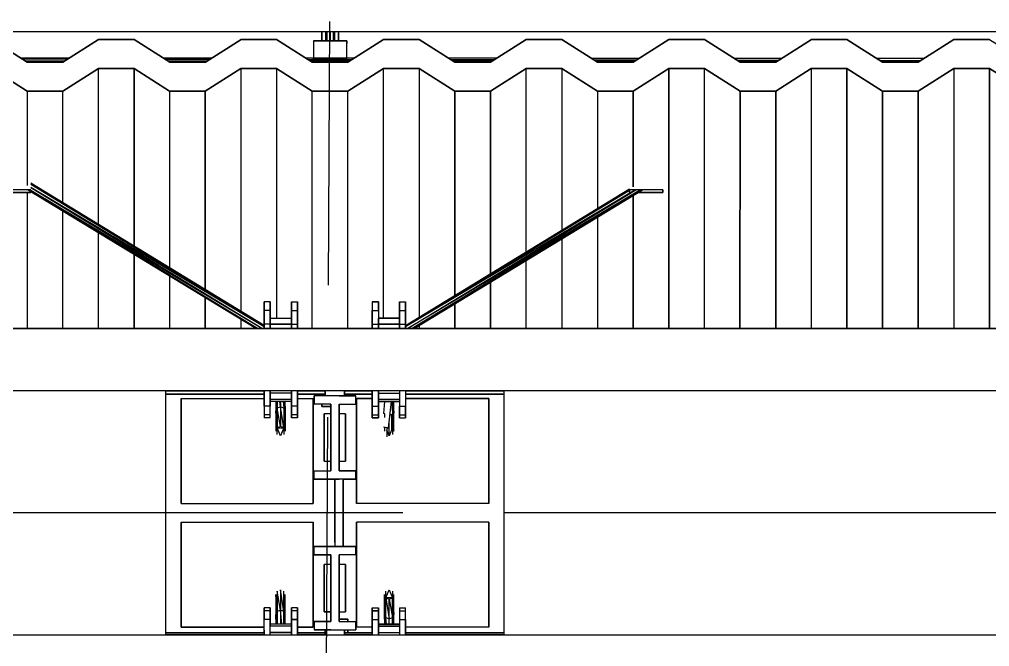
# Model space of a CAD drawing. Header units: millimetres. Extents: x -4997 to -4876, y -8737 to -8661.
# Drawn here: x -4932.896 to -4930.563, y -8701.346 to -8699.836 of the extents above; entities that cross this region are included whole.
import ezdxf

# ---------------------------------------------------------------- set-up
doc = ezdxf.new("R2010")
doc.units = ezdxf.units.MM
doc.header["$LTSCALE"] = 0.1
doc.linetypes.add('HIDDEN', pattern=[9.525, 6.35, -3.175])
for name, color, linetype in [('cobertura nova', 4, 'Continuous'), ('hachuras cobertura', 251, 'Continuous'), ('imagem', 7, 'Continuous'), ('layout cobertura', 251, 'Continuous')]:
    doc.layers.add(name, color=color, linetype=linetype)
picture_1 = doc.add_image_def('image1.jpg', size_in_pixel=(1920, 1080))

msp = doc.modelspace()

# ---------------------------------------------------------------- linework, layer by layer
at = {"layer": 'cobertura nova'}
for p, q in [((-4930.2291, -8699.8665), (-4934.0691, -8699.8664)), ((-4932.1689, -8699.8878), (-4932.1689, -8699.8664)), ((-4932.1689, -8699.8664), (-4932.1689, -8699.8878)), ((-4932.1689, -8699.8878), (-4932.1689, -8699.8664)), ((-4932.1603, -8699.8664), (-4932.1603, -8699.8878)), ((-4932.157, -8699.8664), (-4932.157, -8699.8878)), ((-4932.157, -8699.8664), (-4932.157, -8699.8878)), ((-4932.1491, -8699.8664), (-4932.1491, -8699.8878)), ((-4932.149, -8699.8664), (-4932.149, -8699.8878)), ((-4932.1411, -8699.8664), (-4932.1411, -8699.8878)), ((-4932.1411, -8699.8878), (-4932.1411, -8699.8664)), ((-4932.1378, -8699.8878), (-4932.1378, -8699.8664)), ((-4932.1378, -8699.8878), (-4932.1378, -8699.8664)), ((-4932.1294, -8699.8878), (-4932.1294, -8699.8664)), ((-4932.1294, -8699.8664), (-4932.1294, -8699.8878)), ((-4932.1294, -8699.8878), (-4932.1294, -8699.8664)), ((-4932.9634, -8699.8847), (-4932.8777, -8699.9391)), ((-4932.8777, -8699.9391), (-4932.9634, -8699.8847)), ((-4932.792, -8699.9391), (-4932.7063, -8699.8847)), ((-4932.7063, -8699.8847), (-4932.792, -8699.9391)), ((-4932.7063, -8699.8847), (-4932.6206, -8699.8847)), ((-4932.7063, -8699.8847), (-4932.7063, -8699.8847)), ((-4932.6206, -8699.8847), (-4932.7063, -8699.8847)), ((-4932.7063, -8699.8847), (-4932.7063, -8699.8847)), ((-4932.6206, -8699.8847), (-4932.5349, -8699.9391)), ((-4932.5349, -8699.9391), (-4932.6206, -8699.8847)), ((-4932.6206, -8699.8847), (-4932.6206, -8699.8847)), ((-4932.6206, -8699.8847), (-4932.6206, -8699.8847)), ((-4932.4491, -8699.9391), (-4932.3634, -8699.8847)), ((-4932.3634, -8699.8847), (-4932.4491, -8699.9391)), ((-4932.3634, -8699.8847), (-4932.2777, -8699.8847)), ((-4932.3634, -8699.8847), (-4932.3634, -8699.8847)), ((-4932.2777, -8699.8847), (-4932.3634, -8699.8847)), ((-4932.2777, -8699.8847), (-4932.192, -8699.9391)), ((-4932.2777, -8699.8847), (-4932.2777, -8699.8847)), ((-4932.192, -8699.9391), (-4932.2777, -8699.8847)), ((-4932.2777, -8699.8847), (-4932.2777, -8699.8847)), ((-4932.1891, -8699.8878), (-4932.1891, -8699.93)), ((-4932.1891, -8699.8878), (-4932.1091, -8699.8878)), ((-4932.1091, -8699.8878), (-4932.1891, -8699.8878)), ((-4932.1091, -8699.93), (-4932.1091, -8699.8878)), ((-4932.1091, -8699.8878), (-4932.1091, -8699.8945)), ((-4932.1063, -8699.9391), (-4932.0206, -8699.8847)), ((-4932.0206, -8699.8847), (-4932.1063, -8699.9391)), ((-4932.0206, -8699.8847), (-4931.9349, -8699.8847)), ((-4932.0206, -8699.8847), (-4932.0206, -8699.8847)), ((-4931.9349, -8699.8847), (-4932.0206, -8699.8847)), ((-4931.9349, -8699.8847), (-4931.8491, -8699.9391)), ((-4931.9349, -8699.8847), (-4931.9349, -8699.8847)), ((-4931.8491, -8699.9391), (-4931.9349, -8699.8847)), ((-4931.9349, -8699.8847), (-4931.9349, -8699.8847)), ((-4931.7634, -8699.9391), (-4931.6777, -8699.8847)), ((-4931.6777, -8699.8847), (-4931.7634, -8699.9391)), ((-4931.6777, -8699.8847), (-4931.592, -8699.8847)), ((-4931.6777, -8699.8847), (-4931.6777, -8699.8847)), ((-4931.592, -8699.8847), (-4931.6777, -8699.8847)), ((-4931.592, -8699.8847), (-4931.5063, -8699.9391)), ((-4931.592, -8699.8847), (-4931.592, -8699.8847)), ((-4931.5063, -8699.9391), (-4931.592, -8699.8847)), ((-4931.4206, -8699.9391), (-4931.3349, -8699.8847)), ((-4931.3349, -8699.8847), (-4931.4206, -8699.9391)), ((-4931.3349, -8699.8847), (-4931.2491, -8699.8847)), ((-4931.3349, -8699.8847), (-4931.3349, -8699.8847)), ((-4931.2491, -8699.8847), (-4931.3349, -8699.8847)), ((-4931.2491, -8699.8847), (-4931.1634, -8699.9391)), ((-4931.2491, -8699.8847), (-4931.2491, -8699.8847)), ((-4931.1634, -8699.9391), (-4931.2491, -8699.8847)), ((-4931.2491, -8699.8847), (-4931.2491, -8699.8847)), ((-4931.0777, -8699.9391), (-4930.992, -8699.8847)), ((-4930.992, -8699.8847), (-4931.0777, -8699.9391)), ((-4930.992, -8699.8847), (-4930.9063, -8699.8847)), ((-4930.992, -8699.8847), (-4930.992, -8699.8847)), ((-4930.9063, -8699.8847), (-4930.992, -8699.8847)), ((-4930.9063, -8699.8847), (-4930.8206, -8699.9391)), ((-4930.9063, -8699.8847), (-4930.9063, -8699.8847)), ((-4930.8206, -8699.9391), (-4930.9063, -8699.8847)), ((-4930.7349, -8699.9391), (-4930.6491, -8699.8847)), ((-4930.6491, -8699.8847), (-4930.7349, -8699.9391)), ((-4930.6491, -8699.8847), (-4930.5634, -8699.8847)), ((-4930.6491, -8699.8847), (-4930.6491, -8699.8847)), ((-4930.5634, -8699.8847), (-4930.6491, -8699.8847)), ((-4930.5634, -8699.8847), (-4930.4777, -8699.9391)), ((-4930.5634, -8699.8847), (-4930.5634, -8699.8847)), ((-4932.7777, -8699.93), (-4932.892, -8699.93)), ((-4932.7812, -8699.9323), (-4932.8888, -8699.9321)), ((-4932.7882, -8699.9367), (-4932.8815, -8699.9367)), ((-4932.8777, -8699.9391), (-4932.792, -8699.9391)), ((-4932.8777, -8699.9391), (-4932.8777, -8699.9391)), ((-4932.792, -8699.9391), (-4932.8777, -8699.9391)), ((-4932.792, -8699.9391), (-4932.792, -8699.9391)), ((-4932.792, -8699.9391), (-4932.792, -8699.9391)), ((-4932.4349, -8699.93), (-4932.5491, -8699.93)), ((-4932.4393, -8699.9329), (-4932.545, -8699.9327)), ((-4932.4454, -8699.9367), (-4932.5386, -8699.9367)), ((-4932.5349, -8699.9391), (-4932.4491, -8699.9391)), ((-4932.5349, -8699.9391), (-4932.5349, -8699.9391)), ((-4932.4491, -8699.9391), (-4932.5349, -8699.9391)), ((-4932.4491, -8699.9391), (-4932.4491, -8699.9391)), ((-4932.4491, -8699.9391), (-4932.4491, -8699.9391)), ((-4932.092, -8699.93), (-4932.2063, -8699.93)), ((-4932.0974, -8699.9335), (-4932.2012, -8699.9333)), ((-4932.1495, -8699.9367), (-4932.1958, -8699.9367)), ((-4932.192, -8699.9391), (-4932.1063, -8699.9391)), ((-4932.192, -8699.9391), (-4932.192, -8699.9391)), ((-4932.1063, -8699.9391), (-4932.192, -8699.9391)), ((-4932.1891, -8699.9367), (-4932.1891, -8699.93)), ((-4932.1891, -8699.93), (-4932.1091, -8699.93)), ((-4932.1891, -8699.93), (-4932.1891, -8699.9367)), ((-4932.1091, -8699.93), (-4932.1891, -8699.93)), ((-4932.1495, -8699.9367), (-4932.1891, -8699.9367)), ((-4932.149, -8699.9368), (-4932.157, -8699.9351)), ((-4932.1411, -8699.9351), (-4932.149, -8699.9368)), ((-4932.1091, -8699.9367), (-4932.1486, -8699.9367)), ((-4932.1025, -8699.9367), (-4932.1486, -8699.9367)), ((-4932.1091, -8699.9367), (-4932.1091, -8699.93)), ((-4932.1063, -8699.9391), (-4932.1063, -8699.9391)), ((-4932.1063, -8699.9391), (-4932.1063, -8699.9391)), ((-4931.7492, -8699.93), (-4931.8634, -8699.93)), ((-4931.7555, -8699.9341), (-4931.8574, -8699.9339)), ((-4931.7596, -8699.9367), (-4931.8529, -8699.9367)), ((-4931.8491, -8699.9391), (-4931.7634, -8699.9391)), ((-4931.7634, -8699.9391), (-4931.8491, -8699.9391)), ((-4931.8491, -8699.9391), (-4931.8491, -8699.9391)), ((-4931.8491, -8699.9391), (-4931.8491, -8699.9391)), ((-4931.7634, -8699.9391), (-4931.7634, -8699.9391)), ((-4931.4063, -8699.9301), (-4931.5206, -8699.9301)), ((-4931.4136, -8699.9347), (-4931.5136, -8699.9345)), ((-4931.4168, -8699.9367), (-4931.5101, -8699.9367)), ((-4931.5063, -8699.9391), (-4931.4206, -8699.9391)), ((-4931.5063, -8699.9391), (-4931.5063, -8699.9391)), ((-4931.4206, -8699.9391), (-4931.5063, -8699.9391)), ((-4931.5063, -8699.9391), (-4931.5063, -8699.9391)), ((-4931.4206, -8699.9391), (-4931.4206, -8699.9391)), ((-4931.0634, -8699.9301), (-4931.1777, -8699.9301)), ((-4931.0716, -8699.9353), (-4931.1698, -8699.9351)), ((-4931.0739, -8699.9367), (-4931.1672, -8699.9367)), ((-4931.1634, -8699.9391), (-4931.0777, -8699.9391)), ((-4931.1634, -8699.9391), (-4931.1634, -8699.9391)), ((-4931.0777, -8699.9391), (-4931.1634, -8699.9391)), ((-4931.1634, -8699.9391), (-4931.1634, -8699.9391)), ((-4931.0777, -8699.9391), (-4931.0777, -8699.9391)), ((-4930.7206, -8699.9301), (-4930.8348, -8699.9301)), ((-4930.7297, -8699.9358), (-4930.826, -8699.9357)), ((-4930.7311, -8699.9367), (-4930.8243, -8699.9367)), ((-4930.8206, -8699.9391), (-4930.7349, -8699.9391)), ((-4930.8206, -8699.9391), (-4930.8206, -8699.9391)), ((-4930.7349, -8699.9391), (-4930.8206, -8699.9391)), ((-4930.8206, -8699.9391), (-4930.8206, -8699.9391)), ((-4930.7349, -8699.9391), (-4930.7349, -8699.9391)), ((-4932.8778, -8700.0089), (-4932.9635, -8699.9545)), ((-4932.9635, -8699.9544), (-4932.8778, -8700.0089)), ((-4932.7064, -8699.9545), (-4932.7921, -8700.0089)), ((-4932.7921, -8700.0089), (-4932.7064, -8699.9545)), ((-4932.6207, -8699.9545), (-4932.7064, -8699.9545)), ((-4932.7064, -8699.9545), (-4932.6207, -8699.9545)), ((-4932.535, -8700.0089), (-4932.6207, -8699.9545)), ((-4932.6207, -8699.9545), (-4932.535, -8700.0089)), ((-4932.3635, -8699.9545), (-4932.4493, -8700.0089)), ((-4932.4493, -8700.0089), (-4932.3635, -8699.9545)), ((-4932.2778, -8699.9545), (-4932.3635, -8699.9545)), ((-4932.3635, -8699.9545), (-4932.2778, -8699.9545)), ((-4932.1921, -8700.0089), (-4932.2778, -8699.9545)), ((-4932.2778, -8699.9545), (-4932.1921, -8700.0089)), ((-4932.0207, -8699.9545), (-4932.1064, -8700.0089)), ((-4932.1064, -8700.0089), (-4932.0207, -8699.9545)), ((-4931.935, -8699.9545), (-4932.0207, -8699.9545)), ((-4932.0207, -8699.9545), (-4931.935, -8699.9545)), ((-4931.8493, -8700.0089), (-4931.935, -8699.9545)), ((-4931.935, -8699.9545), (-4931.8493, -8700.0089)), ((-4931.6778, -8699.9545), (-4931.7635, -8700.0089)), ((-4931.7635, -8700.0089), (-4931.6778, -8699.9545)), ((-4931.5921, -8699.9545), (-4931.6778, -8699.9545)), ((-4931.6778, -8699.9545), (-4931.5921, -8699.9545)), ((-4931.5064, -8700.0089), (-4931.5921, -8699.9545)), ((-4931.5921, -8699.9545), (-4931.5064, -8700.0089)), ((-4931.335, -8699.9545), (-4931.4207, -8700.0089)), ((-4931.4207, -8700.0089), (-4931.335, -8699.9545)), ((-4931.2493, -8699.9545), (-4931.335, -8699.9545)), ((-4931.335, -8699.9545), (-4931.2493, -8699.9545)), ((-4931.1635, -8700.0089), (-4931.2493, -8699.9545)), ((-4931.2493, -8699.9545), (-4931.1635, -8700.0089)), ((-4930.9921, -8699.9545), (-4931.0778, -8700.0089)), ((-4931.0778, -8700.0089), (-4930.9921, -8699.9545)), ((-4930.9064, -8699.9545), (-4930.9921, -8699.9545)), ((-4930.9921, -8699.9545), (-4930.9064, -8699.9545)), ((-4930.8207, -8700.0089), (-4930.9064, -8699.9545)), ((-4930.9064, -8699.9545), (-4930.8207, -8700.0089)), ((-4930.6493, -8699.9545), (-4930.735, -8700.0089)), ((-4930.735, -8700.0089), (-4930.6493, -8699.9545)), ((-4930.5635, -8699.9545), (-4930.6493, -8699.9545)), ((-4930.6493, -8699.9545), (-4930.5635, -8699.9545)), ((-4930.4778, -8700.0089), (-4930.5635, -8699.9545)), ((-4930.5635, -8699.9545), (-4930.4778, -8700.0089)), ((-4930.5634, -8699.9545), (-4930.5634, -8699.9545)), ((-4930.5634, -8699.9545), (-4930.5634, -8699.9545)), ((-4932.7921, -8700.0089), (-4932.8778, -8700.0089)), ((-4932.8778, -8700.0089), (-4932.7921, -8700.0089)), ((-4932.4493, -8700.0089), (-4932.535, -8700.0089)), ((-4932.535, -8700.0089), (-4932.4493, -8700.0089)), ((-4932.1064, -8700.0089), (-4932.1921, -8700.0089)), ((-4932.1921, -8700.0089), (-4932.1064, -8700.0089)), ((-4931.7635, -8700.0089), (-4931.8493, -8700.0089)), ((-4931.8493, -8700.0089), (-4931.7635, -8700.0089)), ((-4931.4207, -8700.0089), (-4931.5064, -8700.0089)), ((-4931.5064, -8700.0089), (-4931.4207, -8700.0089)), ((-4931.0778, -8700.0089), (-4931.1635, -8700.0089)), ((-4931.1635, -8700.0089), (-4931.0778, -8700.0089)), ((-4930.735, -8700.0089), (-4930.8207, -8700.0089)), ((-4930.8207, -8700.0089), (-4930.735, -8700.0089)), ((-4930.8206, -8700.0089), (-4930.8206, -8700.0089)), ((-4930.8206, -8700.0089), (-4930.8206, -8700.0089)), ((-4932.3077, -8700.5732), (-4932.8691, -8700.2302)), ((-4932.3077, -8700.5735), (-4932.8691, -8700.2336)), ((-4932.3077, -8700.5759), (-4932.8691, -8700.2338)), ((-4932.3077, -8700.5765), (-4932.8691, -8700.241)), ((-4932.8691, -8700.2413), (-4932.3121, -8700.58)), ((-4932.8691, -8700.2462), (-4932.9491, -8700.2462)), ((-4932.8691, -8700.2528), (-4932.9491, -8700.2528)), ((-4932.9491, -8700.2528), (-4932.8691, -8700.2528)), ((-4932.8778, -8700.2457), (-4932.8778, -8700.2462)), ((-4932.328, -8700.58), (-4932.877, -8700.2462)), ((-4932.3236, -8700.58), (-4932.8767, -8700.2462)), ((-4932.3131, -8700.58), (-4932.8691, -8700.248)), ((-4932.8691, -8700.2484), (-4932.3233, -8700.58)), ((-4932.8691, -8700.251), (-4932.8691, -8700.2528)), ((-4932.8691, -8700.2528), (-4932.8691, -8700.251)), ((-4931.9677, -8700.5732), (-4931.4291, -8700.2443)), ((-4931.4149, -8700.2462), (-4931.9677, -8700.5765)), ((-4931.4291, -8700.2475), (-4931.9677, -8700.5735)), ((-4931.4291, -8700.2478), (-4931.9677, -8700.5759)), ((-4931.9632, -8700.58), (-4931.4142, -8700.2462)), ((-4931.4031, -8700.2462), (-4931.9623, -8700.58)), ((-4931.4025, -8700.2462), (-4931.9521, -8700.58)), ((-4931.3986, -8700.2462), (-4931.9517, -8700.58)), ((-4931.9473, -8700.58), (-4931.3983, -8700.2462)), ((-4931.3491, -8700.2462), (-4931.4291, -8700.2462)), ((-4931.4291, -8700.2462), (-4931.4291, -8700.2528)), ((-4931.4291, -8700.2528), (-4931.4291, -8700.2462)), ((-4931.4093, -8700.2528), (-4931.3491, -8700.2528)), ((-4931.3491, -8700.2528), (-4931.4093, -8700.2528)), ((-4931.3491, -8700.2462), (-4931.3491, -8700.2528)), ((-4931.3491, -8700.2528), (-4931.3491, -8700.2462)), ((-4932.3077, -8700.5165), (-4932.3077, -8700.5366)), ((-4932.2932, -8700.5165), (-4932.3077, -8700.5165)), ((-4932.3077, -8700.5165), (-4932.3077, -8700.5233)), ((-4932.3077, -8700.5366), (-4932.3077, -8700.5165)), ((-4932.2932, -8700.5165), (-4932.2932, -8700.5366)), ((-4932.2932, -8700.5366), (-4932.2932, -8700.5165)), ((-4932.2421, -8700.5233), (-4932.2421, -8700.5165)), ((-4932.2421, -8700.5165), (-4932.2421, -8700.5366)), ((-4932.2421, -8700.5165), (-4932.2277, -8700.5165)), ((-4932.2421, -8700.5366), (-4932.2421, -8700.5165)), ((-4932.2421, -8700.5447), (-4932.2421, -8700.5233)), ((-4932.2277, -8700.5165), (-4932.2277, -8700.5366)), ((-4932.2277, -8700.5233), (-4932.2277, -8700.5165)), ((-4932.2277, -8700.5366), (-4932.2277, -8700.5165)), ((-4932.2277, -8700.5165), (-4932.2277, -8700.5233)), ((-4932.2277, -8700.5233), (-4932.2277, -8700.5447)), ((-4932.0477, -8700.5165), (-4932.0332, -8700.5165)), ((-4932.0477, -8700.5165), (-4932.0477, -8700.5366)), ((-4932.0332, -8700.5165), (-4932.0477, -8700.5165)), ((-4932.0477, -8700.5165), (-4932.0477, -8700.5165)), ((-4932.0332, -8700.5366), (-4932.0332, -8700.5165)), ((-4932.0332, -8700.5165), (-4932.0332, -8700.5233)), ((-4932.0332, -8700.5233), (-4932.0332, -8700.5447)), ((-4931.9821, -8700.5165), (-4931.9821, -8700.5366)), ((-4931.9821, -8700.5233), (-4931.9821, -8700.5165)), ((-4931.9821, -8700.5165), (-4931.9677, -8700.5165)), ((-4931.9821, -8700.5366), (-4931.9821, -8700.5165)), ((-4931.9821, -8700.5447), (-4931.9821, -8700.5233)), ((-4931.9821, -8700.5233), (-4931.9821, -8700.5447)), ((-4931.9677, -8700.5366), (-4931.9677, -8700.5165)), ((-4931.9677, -8700.5165), (-4931.9677, -8700.5233)), ((-4931.9677, -8700.5165), (-4931.9677, -8700.5366)), ((-4931.9677, -8700.5233), (-4931.9677, -8700.5165)), ((-4931.9677, -8700.5233), (-4931.9676, -8700.5447)), ((-4931.8493, -8700.5203), (-4931.8493, -8700.58)), ((-4932.3077, -8700.5366), (-4932.3077, -8700.5699)), ((-4932.2932, -8700.5366), (-4932.3077, -8700.5366)), ((-4932.3077, -8700.5699), (-4932.3077, -8700.5366)), ((-4932.2932, -8700.5366), (-4932.2932, -8700.5699)), ((-4932.2932, -8700.5699), (-4932.2932, -8700.5366)), ((-4932.2421, -8700.5366), (-4932.2421, -8700.5699)), ((-4932.2421, -8700.5366), (-4932.2277, -8700.5366)), ((-4932.2421, -8700.5699), (-4932.2421, -8700.5366)), ((-4932.2421, -8700.5553), (-4932.2421, -8700.5447)), ((-4932.2277, -8700.5366), (-4932.2277, -8700.5699)), ((-4932.2277, -8700.5447), (-4932.2277, -8700.5366)), ((-4932.2277, -8700.5699), (-4932.2277, -8700.5366)), ((-4932.2277, -8700.58), (-4932.2277, -8700.5447)), ((-4932.2277, -8700.5447), (-4932.2277, -8700.5447)), ((-4932.2277, -8700.5447), (-4932.2277, -8700.5447)), ((-4932.2277, -8700.5447), (-4932.2277, -8700.58)), ((-4932.0477, -8700.5366), (-4932.0332, -8700.5366)), ((-4932.0477, -8700.5699), (-4932.0477, -8700.5366)), ((-4932.0477, -8700.5366), (-4932.0477, -8700.5699)), ((-4932.0332, -8700.5366), (-4932.0332, -8700.5699)), ((-4932.0332, -8700.5447), (-4932.0332, -8700.5553)), ((-4931.9821, -8700.5366), (-4931.9821, -8700.5699)), ((-4931.9821, -8700.5366), (-4931.9677, -8700.5366)), ((-4931.9821, -8700.5699), (-4931.9821, -8700.5366)), ((-4931.9821, -8700.5553), (-4931.9821, -8700.5447)), ((-4931.9821, -8700.5447), (-4931.9821, -8700.5447)), ((-4931.9821, -8700.5447), (-4931.9821, -8700.5553)), ((-4931.9677, -8700.5699), (-4931.9677, -8700.5366)), ((-4931.9677, -8700.5366), (-4931.9677, -8700.5699)), ((-4931.9677, -8700.5447), (-4931.9677, -8700.5366)), ((-4931.9677, -8700.5732), (-4931.9677, -8700.5447)), ((-4931.9676, -8700.5447), (-4931.9676, -8700.5732)), ((-4932.3077, -8700.5699), (-4932.3077, -8700.58)), ((-4932.2932, -8700.5699), (-4932.3077, -8700.5699)), ((-4932.3077, -8700.58), (-4932.3077, -8700.5699)), ((-4932.2932, -8700.5553), (-4932.2421, -8700.5553)), ((-4932.2932, -8700.5697), (-4932.2421, -8700.5697)), ((-4932.2421, -8700.5697), (-4932.2932, -8700.5697)), ((-4932.2932, -8700.5699), (-4932.2932, -8700.58)), ((-4932.2932, -8700.58), (-4932.2932, -8700.5699)), ((-4932.2421, -8700.5699), (-4932.2421, -8700.58)), ((-4932.2421, -8700.5699), (-4932.2277, -8700.5699)), ((-4932.2421, -8700.58), (-4932.2421, -8700.5699)), ((-4932.2277, -8700.5699), (-4932.2277, -8700.58)), ((-4932.2277, -8700.58), (-4932.2277, -8700.5699)), ((-4932.0477, -8700.5699), (-4932.0332, -8700.5699)), ((-4932.0477, -8700.58), (-4932.0477, -8700.5699)), ((-4932.0477, -8700.5699), (-4932.0477, -8700.58)), ((-4931.9821, -8700.5553), (-4932.0332, -8700.5553)), ((-4932.0332, -8700.5553), (-4931.9821, -8700.5553)), ((-4932.0332, -8700.5697), (-4932.0332, -8700.5553)), ((-4932.0332, -8700.5697), (-4931.9821, -8700.5697)), ((-4931.9821, -8700.5697), (-4932.0332, -8700.5697)), ((-4932.0332, -8700.5699), (-4932.0332, -8700.58)), ((-4932.0332, -8700.58), (-4932.0332, -8700.5699)), ((-4931.9821, -8700.5553), (-4931.9821, -8700.5697)), ((-4931.9821, -8700.5699), (-4931.9821, -8700.58)), ((-4931.9821, -8700.5699), (-4931.9677, -8700.5699)), ((-4931.9821, -8700.58), (-4931.9821, -8700.5699)), ((-4931.9677, -8700.58), (-4931.9677, -8700.5699)), ((-4931.9677, -8700.5699), (-4931.9677, -8700.58)), ((-4930.2292, -8700.58), (-4934.0692, -8700.5799)), ((-4934.0692, -8700.5799), (-4930.2292, -8700.58)), ((-4930.2292, -8700.58), (-4934.0692, -8700.58)), ((-4930.2292, -8700.73), (-4934.0692, -8700.7299)), ((-4932.5448, -8700.73), (-4932.3077, -8700.73)), ((-4932.5448, -8700.73), (-4932.5448, -8701.0239)), ((-4932.3077, -8700.73), (-4932.3077, -8700.7668)), ((-4932.3077, -8700.7668), (-4932.3077, -8700.73)), ((-4932.2932, -8700.73), (-4932.2932, -8700.7668)), ((-4932.2932, -8700.7668), (-4932.2932, -8700.73)), ((-4932.2421, -8700.73), (-4932.2421, -8700.7668)), ((-4932.2421, -8700.7668), (-4932.2421, -8700.73)), ((-4932.2277, -8700.73), (-4932.2277, -8700.7668)), ((-4932.2277, -8700.7668), (-4932.2277, -8700.73)), ((-4932.2277, -8700.73), (-4932.1612, -8700.73)), ((-4932.1612, -8700.7425), (-4932.1612, -8700.73)), ((-4932.1612, -8700.73), (-4932.1612, -8700.7425)), ((-4932.1612, -8700.7425), (-4932.1612, -8700.73)), ((-4932.1612, -8700.73), (-4932.1612, -8700.7425)), ((-4932.1142, -8700.73), (-4932.0477, -8700.73)), ((-4932.1142, -8700.73), (-4932.1142, -8700.7425)), ((-4932.1142, -8700.7425), (-4932.1142, -8700.73)), ((-4932.1142, -8700.7425), (-4932.1142, -8700.73)), ((-4932.0477, -8700.7668), (-4932.0477, -8700.73)), ((-4932.0477, -8700.73), (-4932.0477, -8700.7668)), ((-4932.0332, -8700.73), (-4932.0332, -8700.7668)), ((-4932.0332, -8700.7668), (-4932.0332, -8700.73)), ((-4932.0332, -8700.7359), (-4932.0332, -8700.73)), ((-4931.9821, -8700.73), (-4931.9821, -8700.7668)), ((-4931.9677, -8700.73), (-4931.9677, -8700.7668)), ((-4931.9677, -8700.73), (-4931.9677, -8700.7416)), ((-4931.9677, -8700.73), (-4931.7305, -8700.73)), ((-4931.7305, -8701.0239), (-4931.7305, -8700.73)), ((-4932.5448, -8700.7381), (-4932.3077, -8700.7381)), ((-4932.3077, -8700.7381), (-4932.5448, -8700.7381)), ((-4932.5076, -8701.0011), (-4932.5076, -8700.7486)), ((-4932.5076, -8700.7486), (-4932.3077, -8700.7486)), ((-4932.5076, -8700.7486), (-4932.3077, -8700.7486)), ((-4932.5076, -8701.0011), (-4932.5076, -8700.7486)), ((-4932.5076, -8700.7486), (-4932.5076, -8701.0011)), ((-4932.2421, -8700.7359), (-4932.2932, -8700.7359)), ((-4932.2421, -8700.7513), (-4932.2932, -8700.7513)), ((-4932.2421, -8700.7562), (-4932.2932, -8700.7562)), ((-4932.2797, -8700.7562), (-4932.2797, -8700.7793)), ((-4932.2764, -8700.7719), (-4932.2771, -8700.7562)), ((-4932.2764, -8700.7562), (-4932.2764, -8700.7719)), ((-4932.2684, -8700.7688), (-4932.2698, -8700.7562)), ((-4932.2684, -8700.7562), (-4932.2684, -8700.7688)), ((-4932.2621, -8700.7562), (-4932.2605, -8700.7719)), ((-4932.2605, -8700.7562), (-4932.2605, -8700.7719)), ((-4932.2581, -8700.7562), (-4932.2572, -8700.7793)), ((-4932.2572, -8700.7793), (-4932.2572, -8700.7562)), ((-4932.2421, -8700.7359), (-4932.2421, -8700.7513)), ((-4932.2421, -8700.7513), (-4932.2421, -8700.7562)), ((-4932.2421, -8700.7749), (-4932.2421, -8700.7562)), ((-4932.2277, -8700.7381), (-4932.1612, -8700.7381)), ((-4932.1612, -8700.7381), (-4932.2277, -8700.7381)), ((-4932.2277, -8700.7416), (-4932.2277, -8700.7749)), ((-4932.2277, -8700.7486), (-4932.1896, -8700.7486)), ((-4932.2277, -8700.7486), (-4932.1896, -8700.7486)), ((-4932.1896, -8700.7486), (-4932.1896, -8701.0011)), ((-4932.1896, -8700.7486), (-4932.1896, -8701.0011)), ((-4932.1896, -8701.0011), (-4932.1896, -8700.7486)), ((-4932.1896, -8701.0011), (-4932.1896, -8700.7486)), ((-4932.1477, -8700.7425), (-4932.1877, -8700.7425)), ((-4932.1877, -8700.7625), (-4932.1877, -8700.7425)), ((-4932.1877, -8700.7425), (-4932.1877, -8700.7625)), ((-4932.1689, -8700.7381), (-4932.1689, -8700.7425)), ((-4932.1689, -8700.7425), (-4932.1689, -8700.7381)), ((-4932.1277, -8700.7425), (-4932.1477, -8700.7425)), ((-4932.0877, -8700.7425), (-4932.1277, -8700.7425)), ((-4932.1277, -8700.7425), (-4932.0877, -8700.7425)), ((-4932.1142, -8700.7425), (-4932.1277, -8700.7425)), ((-4932.1142, -8700.7381), (-4932.0477, -8700.7381)), ((-4932.0477, -8700.7381), (-4932.1142, -8700.7381)), ((-4932.1142, -8700.7425), (-4932.0877, -8700.7425)), ((-4932.0877, -8700.7625), (-4932.0877, -8700.7425)), ((-4932.0877, -8700.7625), (-4932.0877, -8700.7425)), ((-4932.0858, -8700.7486), (-4932.0477, -8700.7486)), ((-4932.0477, -8700.7486), (-4932.0858, -8700.7486)), ((-4932.0858, -8701.0011), (-4932.0858, -8700.7486)), ((-4932.0858, -8701.0011), (-4932.0858, -8700.7486)), ((-4932.0858, -8700.7486), (-4932.0858, -8701.0011)), ((-4932.0858, -8700.7486), (-4932.0858, -8701.0011)), ((-4932.0332, -8700.7359), (-4931.9821, -8700.7359)), ((-4932.0332, -8700.7426), (-4932.0332, -8700.7359)), ((-4931.9821, -8700.7513), (-4932.0332, -8700.7513)), ((-4932.0332, -8700.7562), (-4932.0332, -8700.7749)), ((-4932.0332, -8700.7562), (-4931.9821, -8700.7562)), ((-4931.9821, -8700.7562), (-4932.0332, -8700.7562)), ((-4932.0203, -8700.7851), (-4932.0179, -8700.7562)), ((-4932.0182, -8700.7562), (-4932.0182, -8700.7593)), ((-4932.0084, -8700.8194), (-4932.0012, -8700.7562)), ((-4931.999, -8700.7562), (-4931.999, -8700.7868)), ((-4931.999, -8700.7719), (-4931.999, -8700.7562)), ((-4931.9957, -8700.7793), (-4931.9957, -8700.7562)), ((-4931.9821, -8700.7562), (-4931.9821, -8700.7749)), ((-4931.9677, -8700.7381), (-4931.7305, -8700.7381)), ((-4931.7305, -8700.7381), (-4931.9677, -8700.7381)), ((-4931.9677, -8700.7416), (-4931.9677, -8700.7749)), ((-4931.9677, -8700.7486), (-4931.7678, -8700.7486)), ((-4931.7678, -8700.7486), (-4931.9677, -8700.7486)), ((-4931.7678, -8700.7486), (-4931.7678, -8701.0011)), ((-4931.7678, -8701.0011), (-4931.7678, -8700.7486)), ((-4931.7678, -8700.7486), (-4931.7678, -8701.0011)), ((-4931.7678, -8701.0011), (-4931.7678, -8700.7486)), ((-4932.3077, -8700.7668), (-4932.3077, -8700.7882)), ((-4932.2932, -8700.7668), (-4932.3077, -8700.7668)), ((-4932.2932, -8700.7882), (-4932.2932, -8700.7668)), ((-4932.2764, -8700.7719), (-4932.2797, -8700.7793)), ((-4932.2764, -8700.8197), (-4932.2797, -8700.7793)), ((-4932.2797, -8700.7793), (-4932.2796, -8700.8275)), ((-4932.2684, -8700.7688), (-4932.2764, -8700.7719)), ((-4932.2684, -8700.8165), (-4932.2764, -8700.7719)), ((-4932.2764, -8700.7719), (-4932.2764, -8700.8197)), ((-4932.2605, -8700.7719), (-4932.2684, -8700.7688)), ((-4932.2604, -8700.8197), (-4932.2684, -8700.7688)), ((-4932.2684, -8700.7688), (-4932.2684, -8700.8165)), ((-4932.2605, -8700.7719), (-4932.2604, -8700.8197)), ((-4932.2572, -8700.7793), (-4932.2605, -8700.7719)), ((-4932.2605, -8700.7719), (-4932.2572, -8700.8275)), ((-4932.2572, -8700.7793), (-4932.2572, -8700.8275)), ((-4932.2421, -8700.7668), (-4932.2421, -8700.7882)), ((-4932.2277, -8700.7668), (-4932.2421, -8700.7668)), ((-4932.2421, -8700.7882), (-4932.2421, -8700.7668)), ((-4932.2421, -8700.795), (-4932.2421, -8700.7749)), ((-4932.2277, -8700.7668), (-4932.2277, -8700.7882)), ((-4932.2277, -8700.7882), (-4932.2277, -8700.7668)), ((-4932.2277, -8700.7749), (-4932.2277, -8700.795)), ((-4932.1896, -8700.762), (-4932.1877, -8700.762)), ((-4932.1896, -8700.762), (-4932.1877, -8700.762)), ((-4932.1477, -8700.7625), (-4932.1877, -8700.7625)), ((-4932.1689, -8700.7625), (-4932.1689, -8700.7683)), ((-4932.1689, -8700.7683), (-4932.1689, -8700.7625)), ((-4932.1689, -8700.7683), (-4932.1477, -8700.7683)), ((-4932.1477, -8700.7683), (-4932.1689, -8700.7683)), ((-4932.1477, -8700.9225), (-4932.1477, -8700.7625)), ((-4932.1477, -8700.7625), (-4932.1477, -8700.9225)), ((-4932.1277, -8700.7625), (-4932.0877, -8700.7625)), ((-4932.1277, -8700.7625), (-4932.1277, -8700.9225)), ((-4932.1277, -8700.9225), (-4932.1277, -8700.7625)), ((-4932.0877, -8700.762), (-4932.0858, -8700.762)), ((-4932.0877, -8700.762), (-4932.0858, -8700.762)), ((-4932.0477, -8700.7668), (-4932.0332, -8700.7668)), ((-4932.0477, -8700.7882), (-4932.0477, -8700.7668)), ((-4932.0477, -8700.7668), (-4932.0477, -8700.7882)), ((-4932.0332, -8700.7668), (-4932.0332, -8700.7882)), ((-4932.0332, -8700.7882), (-4932.0332, -8700.7668)), ((-4932.0332, -8700.7749), (-4932.0332, -8700.795)), ((-4931.999, -8700.7774), (-4931.999, -8700.7719)), ((-4931.9957, -8700.7793), (-4931.999, -8700.7719)), ((-4931.999, -8700.7719), (-4931.999, -8700.7719)), ((-4931.999, -8700.7719), (-4931.999, -8700.7719)), ((-4931.9957, -8700.7793), (-4931.999, -8700.8197)), ((-4931.9957, -8700.8275), (-4931.9957, -8700.7793)), ((-4931.9957, -8700.8275), (-4931.9957, -8700.7793)), ((-4931.9821, -8700.7668), (-4931.9821, -8700.7882)), ((-4931.9821, -8700.7668), (-4931.9677, -8700.7668)), ((-4931.9821, -8700.7882), (-4931.9821, -8700.7668)), ((-4931.9821, -8700.7749), (-4931.9821, -8700.7749)), ((-4931.9821, -8700.7749), (-4931.9821, -8700.7882)), ((-4931.9677, -8700.7668), (-4931.9677, -8700.7882)), ((-4931.9677, -8700.7882), (-4931.9677, -8700.7668)), ((-4931.9677, -8700.7749), (-4931.9677, -8700.795)), ((-4932.3077, -8700.7882), (-4932.3077, -8700.795)), ((-4932.2932, -8700.7882), (-4932.3077, -8700.7882)), ((-4932.2932, -8700.795), (-4932.3077, -8700.795)), ((-4932.2932, -8700.795), (-4932.2932, -8700.7882)), ((-4932.2421, -8700.7882), (-4932.2421, -8700.795)), ((-4932.2277, -8700.7882), (-4932.2421, -8700.7882)), ((-4932.2421, -8700.795), (-4932.2421, -8700.7882)), ((-4932.2277, -8700.795), (-4932.2421, -8700.795)), ((-4932.2277, -8700.7882), (-4932.2277, -8700.795)), ((-4932.2277, -8700.795), (-4932.2277, -8700.7882)), ((-4932.1477, -8700.7856), (-4932.1635, -8700.7856)), ((-4932.1635, -8700.8995), (-4932.1635, -8700.7856)), ((-4932.1635, -8700.8995), (-4932.1635, -8700.7856)), ((-4932.1635, -8700.7856), (-4932.1635, -8700.8995)), ((-4932.1118, -8700.7856), (-4932.1277, -8700.7856)), ((-4932.1118, -8700.7856), (-4932.1118, -8700.8995)), ((-4932.1118, -8700.8995), (-4932.1118, -8700.7856)), ((-4932.1118, -8700.7856), (-4932.1118, -8700.8995)), ((-4932.0477, -8700.7882), (-4932.0332, -8700.7882)), ((-4932.0477, -8700.795), (-4932.0477, -8700.7882)), ((-4932.0477, -8700.7882), (-4932.0477, -8700.795)), ((-4932.0332, -8700.795), (-4932.0477, -8700.795)), ((-4932.0477, -8700.795), (-4932.0332, -8700.795)), ((-4932.0332, -8700.7882), (-4932.0332, -8700.795)), ((-4932.0332, -8700.795), (-4932.0332, -8700.7882)), ((-4932.0172, -8700.7859), (-4932.0204, -8700.7848)), ((-4932.0204, -8700.7848), (-4932.0203, -8700.7851)), ((-4932.0182, -8700.7856), (-4932.0182, -8700.7944)), ((-4932.0182, -8700.7856), (-4932.0182, -8700.7944)), ((-4931.999, -8700.7868), (-4932.0049, -8700.7891)), ((-4932.0014, -8700.7877), (-4932.0013, -8700.8251)), ((-4931.999, -8700.8197), (-4931.999, -8700.7868)), ((-4931.9821, -8700.7882), (-4931.9821, -8700.795)), ((-4931.9821, -8700.7882), (-4931.9677, -8700.7882)), ((-4931.9821, -8700.795), (-4931.9821, -8700.7882)), ((-4931.9821, -8700.795), (-4931.9677, -8700.795)), ((-4931.9677, -8700.7882), (-4931.9677, -8700.795)), ((-4931.9677, -8700.795), (-4931.9677, -8700.7882)), ((-4932.2764, -8700.8197), (-4932.2796, -8700.8275)), ((-4932.2684, -8700.8165), (-4932.2764, -8700.8197)), ((-4932.2764, -8700.8197), (-4932.2604, -8700.8197)), ((-4932.2764, -8700.8352), (-4932.2764, -8700.8197)), ((-4932.2684, -8700.8385), (-4932.2764, -8700.8197)), ((-4932.2604, -8700.8197), (-4932.2684, -8700.8165)), ((-4932.2604, -8700.8197), (-4932.2684, -8700.8385)), ((-4932.2572, -8700.8275), (-4932.2604, -8700.8197)), ((-4932.2604, -8700.8197), (-4932.2604, -8700.8352)), ((-4932.0207, -8700.8166), (-4932.0125, -8700.8188)), ((-4932.0182, -8700.8173), (-4932.0182, -8700.8275)), ((-4932.0182, -8700.8173), (-4932.0182, -8700.8275)), ((-4932.0126, -8700.8187), (-4932.0125, -8700.8408)), ((-4932.0126, -8700.8187), (-4932.0126, -8700.8187)), ((-4932.0126, -8700.8197), (-4932.0085, -8700.8197)), ((-4932.0126, -8700.8197), (-4932.0085, -8700.8197)), ((-4932.0069, -8700.8385), (-4932.0126, -8700.8252)), ((-4932.0125, -8700.8188), (-4932.0074, -8700.8199)), ((-4932.0074, -8700.8199), (-4932.0084, -8700.8194)), ((-4932.0069, -8700.8165), (-4932.0081, -8700.8169)), ((-4932.0079, -8700.8197), (-4932.0069, -8700.8197)), ((-4932.0079, -8700.8197), (-4932.0069, -8700.8197)), ((-4932.0069, -8700.8165), (-4932.0069, -8700.8067)), ((-4932.0069, -8700.8385), (-4932.0069, -8700.8067)), ((-4932.0069, -8700.8164), (-4932.0069, -8700.8165)), ((-4931.999, -8700.8197), (-4932.0069, -8700.8385)), ((-4931.999, -8700.8197), (-4932.0069, -8700.8385)), ((-4931.999, -8700.8197), (-4932.0069, -8700.8385)), ((-4931.9957, -8700.8275), (-4931.999, -8700.8197)), ((-4931.999, -8700.8197), (-4931.999, -8700.8352)), ((-4931.999, -8700.8197), (-4931.9957, -8700.8275)), ((-4932.1635, -8700.8995), (-4932.1477, -8700.8995)), ((-4932.1277, -8700.8995), (-4932.1118, -8700.8995)), ((-4932.1896, -8700.923), (-4932.1877, -8700.923)), ((-4932.1877, -8700.9425), (-4932.1877, -8700.9225)), ((-4932.1877, -8700.9225), (-4932.1477, -8700.9225)), ((-4932.1477, -8700.9425), (-4932.1877, -8700.9425)), ((-4932.1877, -8700.9425), (-4932.1477, -8700.9425)), ((-4932.1477, -8700.9425), (-4932.1377, -8700.9425)), ((-4932.1277, -8700.9425), (-4932.1477, -8700.9425)), ((-4932.1477, -8700.9425), (-4932.1277, -8700.9425)), ((-4932.1377, -8701.0952), (-4932.1377, -8700.9425)), ((-4932.1377, -8700.9425), (-4932.1377, -8701.0952)), ((-4932.1377, -8700.9525), (-4932.1377, -8700.9425)), ((-4932.1377, -8700.9425), (-4932.1377, -8701.0952)), ((-4932.1377, -8700.9525), (-4932.1377, -8700.9425)), ((-4932.1377, -8700.9425), (-4932.1377, -8701.0952)), ((-4932.1377, -8700.9525), (-4932.1377, -8700.9425)), ((-4932.1377, -8700.9425), (-4932.1377, -8701.0952)), ((-4932.1377, -8700.9525), (-4932.1377, -8700.9425)), ((-4932.1377, -8700.9425), (-4932.1377, -8701.0952)), ((-4932.1377, -8700.9525), (-4932.1377, -8700.9425)), ((-4932.1377, -8700.9425), (-4932.1377, -8701.0952)), ((-4932.1377, -8700.9525), (-4932.1377, -8700.9425)), ((-4932.1377, -8700.9425), (-4932.1377, -8701.0952)), ((-4932.1377, -8700.9525), (-4932.1377, -8700.9425)), ((-4932.1377, -8700.9425), (-4932.1377, -8701.0952)), ((-4932.1377, -8700.9525), (-4932.1377, -8700.9425)), ((-4932.1377, -8700.9425), (-4932.1377, -8701.0952)), ((-4932.1377, -8700.9525), (-4932.1377, -8700.9425)), ((-4932.1377, -8700.9425), (-4932.1377, -8701.0952)), ((-4932.1377, -8700.9525), (-4932.1377, -8700.9425)), ((-4932.1377, -8700.9425), (-4932.1377, -8700.9525)), ((-4932.1377, -8700.9525), (-4932.1377, -8700.9425)), ((-4932.1377, -8700.9425), (-4932.1377, -8700.9525)), ((-4932.1377, -8700.9525), (-4932.1377, -8700.9425)), ((-4932.0877, -8700.9225), (-4932.1277, -8700.9225)), ((-4932.1277, -8700.9225), (-4932.0877, -8700.9225)), ((-4932.0877, -8700.9425), (-4932.1277, -8700.9425)), ((-4932.1177, -8701.0952), (-4932.1177, -8700.9425)), ((-4932.1177, -8700.9425), (-4932.1177, -8700.9525)), ((-4932.1177, -8700.9425), (-4932.0877, -8700.9425)), ((-4932.0877, -8700.9425), (-4932.0877, -8700.9225)), ((-4932.0877, -8700.9225), (-4932.0877, -8700.9425)), ((-4932.0877, -8700.923), (-4932.0858, -8700.923)), ((-4932.1377, -8701.0952), (-4932.1377, -8700.9525)), ((-4932.1177, -8700.9525), (-4932.1177, -8701.0952)), ((-4932.1177, -8700.9525), (-4932.1177, -8700.9525)), ((-4932.1177, -8700.9526), (-4932.1177, -8701.1052)), ((-4932.5076, -8701.0011), (-4932.1896, -8701.0011)), ((-4931.7678, -8701.0011), (-4932.0858, -8701.0011)), ((-4931.7678, -8701.0011), (-4932.0858, -8701.0011)), ((-4932.5448, -8701.0239), (-4934.0577, -8701.0239)), ((-4932.5448, -8701.0239), (-4932.5448, -8701.3178)), ((-4930.2177, -8701.0239), (-4931.7305, -8701.0239)), ((-4931.7305, -8701.3178), (-4931.7305, -8701.0239)), ((-4932.5076, -8701.2991), (-4932.5076, -8701.0467)), ((-4932.5076, -8701.0467), (-4932.5076, -8701.2991)), ((-4932.5076, -8701.2991), (-4932.5076, -8701.0467)), ((-4932.5076, -8701.0467), (-4932.1896, -8701.0467)), ((-4932.5076, -8701.0467), (-4932.5076, -8701.2991)), ((-4932.1896, -8701.0467), (-4932.1896, -8701.2992)), ((-4932.1896, -8701.0467), (-4932.1896, -8701.2992)), ((-4932.1896, -8701.2992), (-4932.1896, -8701.0467)), ((-4931.7678, -8701.0467), (-4932.0858, -8701.0467)), ((-4932.0858, -8701.2992), (-4932.0858, -8701.0467)), ((-4932.0858, -8701.2992), (-4932.0858, -8701.0467)), ((-4932.0858, -8701.0467), (-4932.0858, -8701.2992)), ((-4931.7678, -8701.0467), (-4931.7678, -8701.2992)), ((-4931.7678, -8701.0467), (-4931.7678, -8701.2992)), ((-4931.7678, -8701.2992), (-4931.7678, -8701.0467)), ((-4931.7678, -8701.2992), (-4931.7678, -8701.0467)), ((-4932.1477, -8701.1052), (-4932.1877, -8701.1052)), ((-4932.1877, -8701.1252), (-4932.1877, -8701.1052)), ((-4932.1877, -8701.1052), (-4932.1477, -8701.1052)), ((-4932.1377, -8701.1052), (-4932.1477, -8701.1052)), ((-4932.1477, -8701.1052), (-4932.1277, -8701.1052)), ((-4932.1277, -8701.1052), (-4932.1477, -8701.1052)), ((-4932.1377, -8701.0952), (-4932.1377, -8701.1052)), ((-4932.1277, -8701.1052), (-4932.0877, -8701.1052)), ((-4932.0877, -8701.1052), (-4932.1277, -8701.1052)), ((-4932.1177, -8701.0952), (-4932.1177, -8701.1052)), ((-4932.1177, -8701.1052), (-4932.1177, -8701.0952)), ((-4932.1177, -8701.1052), (-4932.1177, -8701.0952)), ((-4932.0877, -8701.1252), (-4932.0877, -8701.1052)), ((-4932.0877, -8701.1052), (-4932.0877, -8701.1252)), ((-4932.1877, -8701.1247), (-4932.1896, -8701.1247)), ((-4932.1877, -8701.1252), (-4932.1477, -8701.1252)), ((-4932.1477, -8701.1252), (-4932.1877, -8701.1252)), ((-4932.1477, -8701.1252), (-4932.1477, -8701.1483)), ((-4932.1477, -8701.2852), (-4932.1477, -8701.1252)), ((-4932.1477, -8701.1252), (-4932.1477, -8701.2852)), ((-4932.1277, -8701.1483), (-4932.1277, -8701.1252)), ((-4932.0877, -8701.1252), (-4932.1277, -8701.1252)), ((-4932.1277, -8701.1252), (-4932.1277, -8701.2852)), ((-4932.1277, -8701.2852), (-4932.1277, -8701.1252)), ((-4932.0858, -8701.1247), (-4932.0877, -8701.1247)), ((-4932.1477, -8701.1483), (-4932.1635, -8701.1483)), ((-4932.1635, -8701.2622), (-4932.1635, -8701.1483)), ((-4932.1635, -8701.2622), (-4932.1635, -8701.1483)), ((-4932.1635, -8701.1483), (-4932.1635, -8701.2622)), ((-4932.1118, -8701.1483), (-4932.1277, -8701.1483)), ((-4932.1118, -8701.1483), (-4932.1118, -8701.2622)), ((-4932.1118, -8701.1483), (-4932.1118, -8701.2622)), ((-4932.1118, -8701.2622), (-4932.1118, -8701.1483)), ((-4932.2796, -8701.2203), (-4932.2797, -8701.2685)), ((-4932.2764, -8701.261), (-4932.2796, -8701.2203)), ((-4932.2764, -8701.2125), (-4932.2764, -8701.261)), ((-4932.2684, -8701.2579), (-4932.2764, -8701.2125)), ((-4932.2684, -8701.2093), (-4932.2684, -8701.2579)), ((-4932.2605, -8701.261), (-4932.2684, -8701.2093)), ((-4932.2605, -8701.261), (-4932.2605, -8701.2125)), ((-4932.2572, -8701.2685), (-4932.2605, -8701.2125)), ((-4932.2572, -8701.2685), (-4932.2572, -8701.2203)), ((-4932.0182, -8701.2203), (-4932.0149, -8701.2281)), ((-4932.0149, -8701.2759), (-4932.0182, -8701.2203)), ((-4932.0182, -8701.2685), (-4932.0182, -8701.2203)), ((-4932.0149, -8701.2281), (-4932.0069, -8701.2093)), ((-4932.0149, -8701.2281), (-4932.0149, -8701.2125)), ((-4932.0069, -8701.2093), (-4931.999, -8701.2281)), ((-4931.999, -8701.2125), (-4931.999, -8701.2281)), ((-4931.999, -8701.2281), (-4931.9957, -8701.2203)), ((-4931.9957, -8701.2685), (-4931.9957, -8701.2203)), ((-4932.0149, -8701.2281), (-4932.0069, -8701.2313)), ((-4932.0149, -8701.2281), (-4932.0069, -8701.279)), ((-4932.0149, -8701.2759), (-4932.0149, -8701.2281)), ((-4931.999, -8701.2281), (-4932.0149, -8701.2281)), ((-4932.0069, -8701.2313), (-4931.999, -8701.2281)), ((-4932.0069, -8701.279), (-4932.0069, -8701.2313)), ((-4932.0069, -8701.2313), (-4931.999, -8701.2759)), ((-4931.999, -8701.2759), (-4931.999, -8701.2281)), ((-4931.999, -8701.2281), (-4931.9957, -8701.2685)), ((-4932.2932, -8701.2528), (-4932.3077, -8701.2528)), ((-4932.3077, -8701.2596), (-4932.3077, -8701.2528)), ((-4932.3077, -8701.2729), (-4932.3077, -8701.2528)), ((-4932.3077, -8701.2528), (-4932.3077, -8701.2596)), ((-4932.2932, -8701.2596), (-4932.3077, -8701.2596)), ((-4932.3077, -8701.281), (-4932.3077, -8701.2596)), ((-4932.3077, -8701.2596), (-4932.3077, -8701.281)), ((-4932.2932, -8701.2528), (-4932.2932, -8701.2596)), ((-4932.2932, -8701.2596), (-4932.2932, -8701.2528)), ((-4932.2932, -8701.2528), (-4932.2932, -8701.2729)), ((-4932.2932, -8701.2596), (-4932.2932, -8701.281)), ((-4932.2932, -8701.281), (-4932.2932, -8701.2596)), ((-4932.2764, -8701.261), (-4932.2797, -8701.2685)), ((-4932.2797, -8701.2685), (-4932.2797, -8701.2915)), ((-4932.2785, -8701.2915), (-4932.2797, -8701.2685)), ((-4932.2684, -8701.2579), (-4932.2764, -8701.261)), ((-4932.2764, -8701.261), (-4932.2764, -8701.2915)), ((-4932.2684, -8701.2579), (-4932.2684, -8701.2915)), ((-4932.2649, -8701.2915), (-4932.2684, -8701.2579)), ((-4932.2605, -8701.261), (-4932.2684, -8701.2579)), ((-4932.2605, -8701.2915), (-4932.2605, -8701.261)), ((-4932.2572, -8701.2685), (-4932.2605, -8701.261)), ((-4932.2572, -8701.2915), (-4932.2572, -8701.2685)), ((-4932.2277, -8701.2528), (-4932.2421, -8701.2528)), ((-4932.2421, -8701.2596), (-4932.2421, -8701.2528)), ((-4932.2421, -8701.2528), (-4932.2421, -8701.2596)), ((-4932.2421, -8701.2729), (-4932.2421, -8701.2528)), ((-4932.2277, -8701.2596), (-4932.2421, -8701.2596)), ((-4932.2421, -8701.281), (-4932.2421, -8701.2596)), ((-4932.2421, -8701.2596), (-4932.2421, -8701.281)), ((-4932.2277, -8701.2528), (-4932.2277, -8701.2596)), ((-4932.2277, -8701.2596), (-4932.2277, -8701.2528)), ((-4932.2277, -8701.2596), (-4932.2277, -8701.281)), ((-4932.2277, -8701.281), (-4932.2277, -8701.2596)), ((-4932.1477, -8701.2622), (-4932.1635, -8701.2622)), ((-4932.1635, -8701.2622), (-4932.1477, -8701.2622)), ((-4932.1477, -8701.2622), (-4932.1635, -8701.2622)), ((-4932.1477, -8701.2622), (-4932.1477, -8701.2852)), ((-4932.1277, -8701.2795), (-4932.1277, -8701.2622)), ((-4932.1277, -8701.2622), (-4932.1118, -8701.2622)), ((-4932.0477, -8701.2729), (-4932.0477, -8701.2528)), ((-4932.0477, -8701.2528), (-4932.0477, -8701.2596)), ((-4932.0477, -8701.2528), (-4932.0332, -8701.2528)), ((-4932.0477, -8701.2596), (-4932.0477, -8701.2528)), ((-4932.0477, -8701.2596), (-4932.0477, -8701.281)), ((-4932.0477, -8701.2596), (-4932.0332, -8701.2596)), ((-4932.0477, -8701.281), (-4932.0477, -8701.2596)), ((-4932.0332, -8701.2596), (-4932.0477, -8701.2596)), ((-4932.0332, -8701.2596), (-4932.0332, -8701.2528)), ((-4932.0332, -8701.2528), (-4932.0332, -8701.2596)), ((-4932.0332, -8701.281), (-4932.0332, -8701.2596)), ((-4932.0332, -8701.2596), (-4932.0332, -8701.2596)), ((-4932.0332, -8701.2596), (-4932.0332, -8701.281)), ((-4932.0182, -8701.2685), (-4932.0149, -8701.2759)), ((-4932.0172, -8701.2916), (-4932.0182, -8701.2685)), ((-4932.0182, -8701.2685), (-4932.0182, -8701.2916)), ((-4931.999, -8701.2759), (-4931.9957, -8701.2685)), ((-4931.9957, -8701.2916), (-4931.9957, -8701.2685)), ((-4931.9821, -8701.2528), (-4931.9821, -8701.2596)), ((-4931.9821, -8701.2528), (-4931.9677, -8701.2528)), ((-4931.9821, -8701.2596), (-4931.9677, -8701.2596)), ((-4931.9821, -8701.2596), (-4931.9821, -8701.281)), ((-4931.9677, -8701.2596), (-4931.9677, -8701.2528)), ((-4931.9677, -8701.281), (-4931.9677, -8701.2596)), ((-4932.3077, -8701.3062), (-4932.3077, -8701.2729)), ((-4932.2932, -8701.281), (-4932.3077, -8701.281)), ((-4932.3077, -8701.3178), (-4932.3077, -8701.281)), ((-4932.2932, -8701.2729), (-4932.2932, -8701.2915)), ((-4932.2932, -8701.3178), (-4932.2932, -8701.281)), ((-4932.2421, -8701.2915), (-4932.2932, -8701.2915)), ((-4932.2932, -8701.2915), (-4932.2932, -8701.2969)), ((-4932.2932, -8701.2964), (-4932.2932, -8701.2915)), ((-4932.2421, -8701.2915), (-4932.2421, -8701.2729)), ((-4932.2277, -8701.281), (-4932.2421, -8701.281)), ((-4932.2421, -8701.281), (-4932.2421, -8701.3178)), ((-4932.2421, -8701.3178), (-4932.2421, -8701.281)), ((-4932.2421, -8701.281), (-4932.2277, -8701.281)), ((-4932.2277, -8701.281), (-4932.2277, -8701.281)), ((-4932.2277, -8701.3178), (-4932.2277, -8701.281)), ((-4932.2277, -8701.281), (-4932.2277, -8701.281)), ((-4932.2277, -8701.281), (-4932.2277, -8701.3178)), ((-4932.1877, -8701.2857), (-4932.1896, -8701.2857)), ((-4932.1877, -8701.2857), (-4932.1896, -8701.2857)), ((-4932.1477, -8701.2852), (-4932.1877, -8701.2852)), ((-4932.1877, -8701.2852), (-4932.1877, -8701.3052)), ((-4932.1877, -8701.2852), (-4932.1477, -8701.2852)), ((-4932.1064, -8701.2795), (-4932.1277, -8701.2795)), ((-4932.1064, -8701.2795), (-4932.1277, -8701.2795)), ((-4932.1277, -8701.2795), (-4932.1064, -8701.2795)), ((-4932.1277, -8701.2852), (-4932.0877, -8701.2852)), ((-4932.1064, -8701.2795), (-4932.1064, -8701.2795)), ((-4932.1064, -8701.2852), (-4932.1064, -8701.2795)), ((-4932.1064, -8701.2795), (-4932.1064, -8701.2795)), ((-4932.1064, -8701.2795), (-4932.1064, -8701.2852)), ((-4932.0877, -8701.3052), (-4932.0877, -8701.2852)), ((-4932.0877, -8701.2852), (-4932.0877, -8701.3052)), ((-4932.0858, -8701.2857), (-4932.0877, -8701.2857)), ((-4932.0858, -8701.2857), (-4932.0877, -8701.2857)), ((-4932.0477, -8701.3062), (-4932.0477, -8701.2729)), ((-4932.0477, -8701.281), (-4932.0477, -8701.3178)), ((-4932.0477, -8701.281), (-4932.0332, -8701.281)), ((-4932.0477, -8701.3178), (-4932.0477, -8701.281)), ((-4932.0332, -8701.3178), (-4932.0332, -8701.281)), ((-4932.0332, -8701.281), (-4932.0332, -8701.281)), ((-4932.0332, -8701.281), (-4932.0332, -8701.3178)), ((-4931.9821, -8701.2916), (-4932.0332, -8701.2916)), ((-4932.0332, -8701.2916), (-4932.0332, -8701.2969)), ((-4932.0332, -8701.2916), (-4931.9821, -8701.2916)), ((-4932.0332, -8701.2964), (-4932.0332, -8701.2916)), ((-4932.0149, -8701.2916), (-4932.0149, -8701.2759)), ((-4932.0133, -8701.2916), (-4932.0149, -8701.2759)), ((-4932.0149, -8701.2759), (-4932.0069, -8701.279)), ((-4932.0069, -8701.279), (-4931.999, -8701.2759)), ((-4932.0069, -8701.2916), (-4932.0069, -8701.279)), ((-4931.999, -8701.2916), (-4931.999, -8701.2759)), ((-4931.999, -8701.2759), (-4931.9982, -8701.2916)), ((-4931.9821, -8701.281), (-4931.9677, -8701.281)), ((-4931.9821, -8701.281), (-4931.9821, -8701.3178)), ((-4931.9677, -8701.281), (-4931.9677, -8701.3062)), ((-4931.9677, -8701.3178), (-4931.9677, -8701.281)), ((-4931.9677, -8701.281), (-4931.9677, -8701.3178)), ((-4932.5448, -8701.3127), (-4932.3077, -8701.3127)), ((-4932.3077, -8701.3127), (-4932.5448, -8701.3127)), ((-4932.3077, -8701.2992), (-4932.5076, -8701.2991)), ((-4932.5076, -8701.2991), (-4932.3077, -8701.2992)), ((-4932.3077, -8701.3062), (-4932.3077, -8701.3178)), ((-4932.3077, -8701.3178), (-4932.3077, -8701.3062)), ((-4932.2421, -8701.2964), (-4932.2932, -8701.2964)), ((-4932.2932, -8701.3052), (-4932.2932, -8701.2964)), ((-4932.2421, -8701.3119), (-4932.2932, -8701.3119)), ((-4932.2932, -8701.3119), (-4932.2421, -8701.3119)), ((-4932.1896, -8701.2992), (-4932.2277, -8701.2992)), ((-4932.2277, -8701.2992), (-4932.1896, -8701.2992)), ((-4932.2277, -8701.3127), (-4932.1612, -8701.3127)), ((-4932.1612, -8701.3127), (-4932.2277, -8701.3127)), ((-4932.1612, -8701.3052), (-4932.1877, -8701.3052)), ((-4932.1877, -8701.3052), (-4932.1477, -8701.3052)), ((-4932.1477, -8701.3052), (-4932.1877, -8701.3052)), ((-4932.1612, -8701.3178), (-4932.1612, -8701.3052)), ((-4932.1612, -8701.3052), (-4932.1477, -8701.3052)), ((-4932.1612, -8701.3052), (-4932.1612, -8701.3178)), ((-4932.1477, -8701.3052), (-4932.1277, -8701.3052)), ((-4932.1277, -8701.3052), (-4932.0877, -8701.3052)), ((-4932.1142, -8701.3052), (-4932.1142, -8701.3178)), ((-4932.1142, -8701.3178), (-4932.1142, -8701.3052)), ((-4932.1142, -8701.3052), (-4932.1142, -8701.3178)), ((-4932.1142, -8701.3178), (-4932.1142, -8701.3052)), ((-4932.1142, -8701.3127), (-4932.0477, -8701.3127)), ((-4932.0477, -8701.3127), (-4932.1142, -8701.3127)), ((-4932.1064, -8701.3127), (-4932.1064, -8701.3052)), ((-4932.1064, -8701.3052), (-4932.1064, -8701.3127)), ((-4932.0477, -8701.2992), (-4932.0858, -8701.2992)), ((-4932.0477, -8701.2992), (-4932.0858, -8701.2992)), ((-4932.0332, -8701.2964), (-4931.9821, -8701.2964)), ((-4932.0332, -8701.3052), (-4932.0332, -8701.2964)), ((-4931.9821, -8701.2964), (-4932.0332, -8701.2964)), ((-4932.0332, -8701.3119), (-4931.9821, -8701.3119)), ((-4931.9821, -8701.3119), (-4931.9821, -8701.3178)), ((-4931.7678, -8701.2992), (-4931.9677, -8701.2992)), ((-4931.7678, -8701.2992), (-4931.9677, -8701.2992)), ((-4931.9677, -8701.3062), (-4931.9677, -8701.3178)), ((-4931.9677, -8701.3127), (-4931.7305, -8701.3127)), ((-4931.7305, -8701.3127), (-4931.9677, -8701.3127)), ((-4934.0462, -8701.3178), (-4930.2062, -8701.3178)), ((-4932.5448, -8701.3178), (-4932.3077, -8701.3178)), ((-4932.3077, -8701.3178), (-4932.5448, -8701.3178)), ((-4932.3077, -8701.3178), (-4932.5448, -8701.3178)), ((-4932.2277, -8701.3178), (-4932.1612, -8701.3178)), ((-4932.1612, -8701.3178), (-4932.2277, -8701.3178)), ((-4932.1612, -8701.3178), (-4932.2277, -8701.3178)), ((-4932.1142, -8701.3178), (-4932.0477, -8701.3178)), ((-4932.0477, -8701.3178), (-4932.1142, -8701.3178)), ((-4932.0477, -8701.3178), (-4932.1142, -8701.3178)), ((-4932.1142, -8701.3178), (-4932.0862, -8701.3178)), ((-4932.0862, -8701.3178), (-4932.1142, -8701.3178)), ((-4932.0862, -8701.3178), (-4932.0477, -8701.3178)), ((-4931.9677, -8701.3178), (-4931.7305, -8701.3178)), ((-4931.7305, -8701.3178), (-4931.9677, -8701.3178)), ((-4931.7305, -8701.3178), (-4931.9677, -8701.3178)), ((-4931.7305, -8701.3178), (-4931.9677, -8701.3178)), ((-4931.9677, -8701.3178), (-4931.7305, -8701.3178))]:
    msp.add_line(p, q, dxfattribs=at)
at = {"layer": 'hachuras cobertura'}
for p, q in [((-4932.7064, -8700.3296), (-4932.7064, -8699.9545)), ((-4932.6207, -8699.9545), (-4932.6207, -8700.382)), ((-4932.6207, -8700.382), (-4932.6207, -8699.9545)), ((-4932.3635, -8699.9545), (-4932.3636, -8700.5391)), ((-4932.2778, -8699.9545), (-4932.2778, -8700.5553)), ((-4932.0207, -8700.5553), (-4932.0207, -8699.9545)), ((-4931.935, -8699.9545), (-4931.935, -8700.5533)), ((-4931.6778, -8700.3962), (-4931.6778, -8699.9545)), ((-4931.5921, -8699.9545), (-4931.5921, -8700.3438)), ((-4931.335, -8700.58), (-4931.335, -8699.9545)), ((-4931.335, -8699.9545), (-4931.335, -8700.58)), ((-4931.2493, -8700.58), (-4931.2493, -8699.9545)), ((-4930.9921, -8699.9545), (-4930.9921, -8700.58)), ((-4930.9064, -8699.9545), (-4930.9064, -8700.58)), ((-4930.9064, -8700.58), (-4930.9064, -8699.9545)), ((-4930.6493, -8699.9545), (-4930.6493, -8700.58)), ((-4930.5635, -8699.9545), (-4930.5636, -8700.58)), ((-4930.5636, -8700.58), (-4930.5635, -8699.9545)), ((-4932.8778, -8700.0089), (-4932.8778, -8700.2358)), ((-4932.7921, -8700.2773), (-4932.7921, -8700.0089)), ((-4932.535, -8700.0089), (-4932.535, -8700.4344)), ((-4932.4493, -8700.0089), (-4932.4493, -8700.4867)), ((-4932.4493, -8700.4867), (-4932.4493, -8700.0089)), ((-4932.1921, -8700.58), (-4932.1921, -8700.0089)), ((-4932.1064, -8700.58), (-4932.1064, -8700.0089)), ((-4931.8493, -8700.0089), (-4931.8493, -8700.5009)), ((-4931.8493, -8700.5009), (-4931.8493, -8700.0089)), ((-4931.7636, -8700.4486), (-4931.7635, -8700.0089)), ((-4931.7635, -8700.0089), (-4931.7636, -8700.4486)), ((-4931.5064, -8700.0089), (-4931.5064, -8700.2915)), ((-4931.4207, -8700.0089), (-4931.4207, -8700.2391)), ((-4931.4207, -8700.2391), (-4931.4207, -8700.0089)), ((-4931.1635, -8700.0089), (-4931.1636, -8700.58)), ((-4931.1636, -8700.58), (-4931.1635, -8700.0089)), ((-4931.0778, -8700.58), (-4931.0778, -8700.0089)), ((-4931.0778, -8700.0089), (-4931.0778, -8700.58)), ((-4930.8207, -8700.0089), (-4930.8207, -8700.58)), ((-4930.8207, -8700.58), (-4930.8207, -8700.0089)), ((-4930.735, -8700.58), (-4930.735, -8700.0089)), ((-4930.735, -8700.0089), (-4930.735, -8700.58)), ((-4932.8778, -8700.2528), (-4932.8778, -8700.58)), ((-4931.4207, -8700.2598), (-4931.4207, -8700.58)), ((-4931.4207, -8700.58), (-4931.4207, -8700.2598)), ((-4932.7921, -8700.58), (-4932.7921, -8700.2978)), ((-4931.5064, -8700.3119), (-4931.5064, -8700.58)), ((-4932.7064, -8700.58), (-4932.7064, -8700.3499)), ((-4931.5921, -8700.364), (-4931.5921, -8700.58)), ((-4932.6207, -8700.402), (-4932.6207, -8700.58)), ((-4932.6207, -8700.58), (-4932.6207, -8700.402)), ((-4931.6778, -8700.58), (-4931.6778, -8700.4161)), ((-4932.535, -8700.4541), (-4932.535, -8700.58)), ((-4931.7636, -8700.58), (-4931.7636, -8700.4682)), ((-4931.7636, -8700.4682), (-4931.7636, -8700.58)), ((-4932.4493, -8700.5062), (-4932.4493, -8700.58)), ((-4932.4493, -8700.58), (-4932.4493, -8700.5062)), ((-4931.8493, -8700.58), (-4931.8493, -8700.5203)), ((-4932.3636, -8700.5583), (-4932.3636, -8700.58)), ((-4931.935, -8700.5725), (-4931.935, -8700.58))]:
    msp.add_line(p, q, dxfattribs=at)
at = {"layer": 'layout cobertura', "linetype": 'HIDDEN'}
for p, q in [((-4932.3312, -8736.6709), (-4932.0049, -8670.4108)), ((-4878.6346, -8701.024), (-4995.0367, -8701.0236))]:
    msp.add_line(p, q, dxfattribs=at)

# ---------------------------------------------------------------- pictures from other files: only their frames are drawn
at = {"layer": 'imagem'}
image = msp.add_image(picture_1, insert=(-4995.0367, -8736.0525), size_in_units=(116.4021, 65.4762), dxfattribs=at)
image.dxf.flags = 7

doc.saveas('drawing.dxf')
